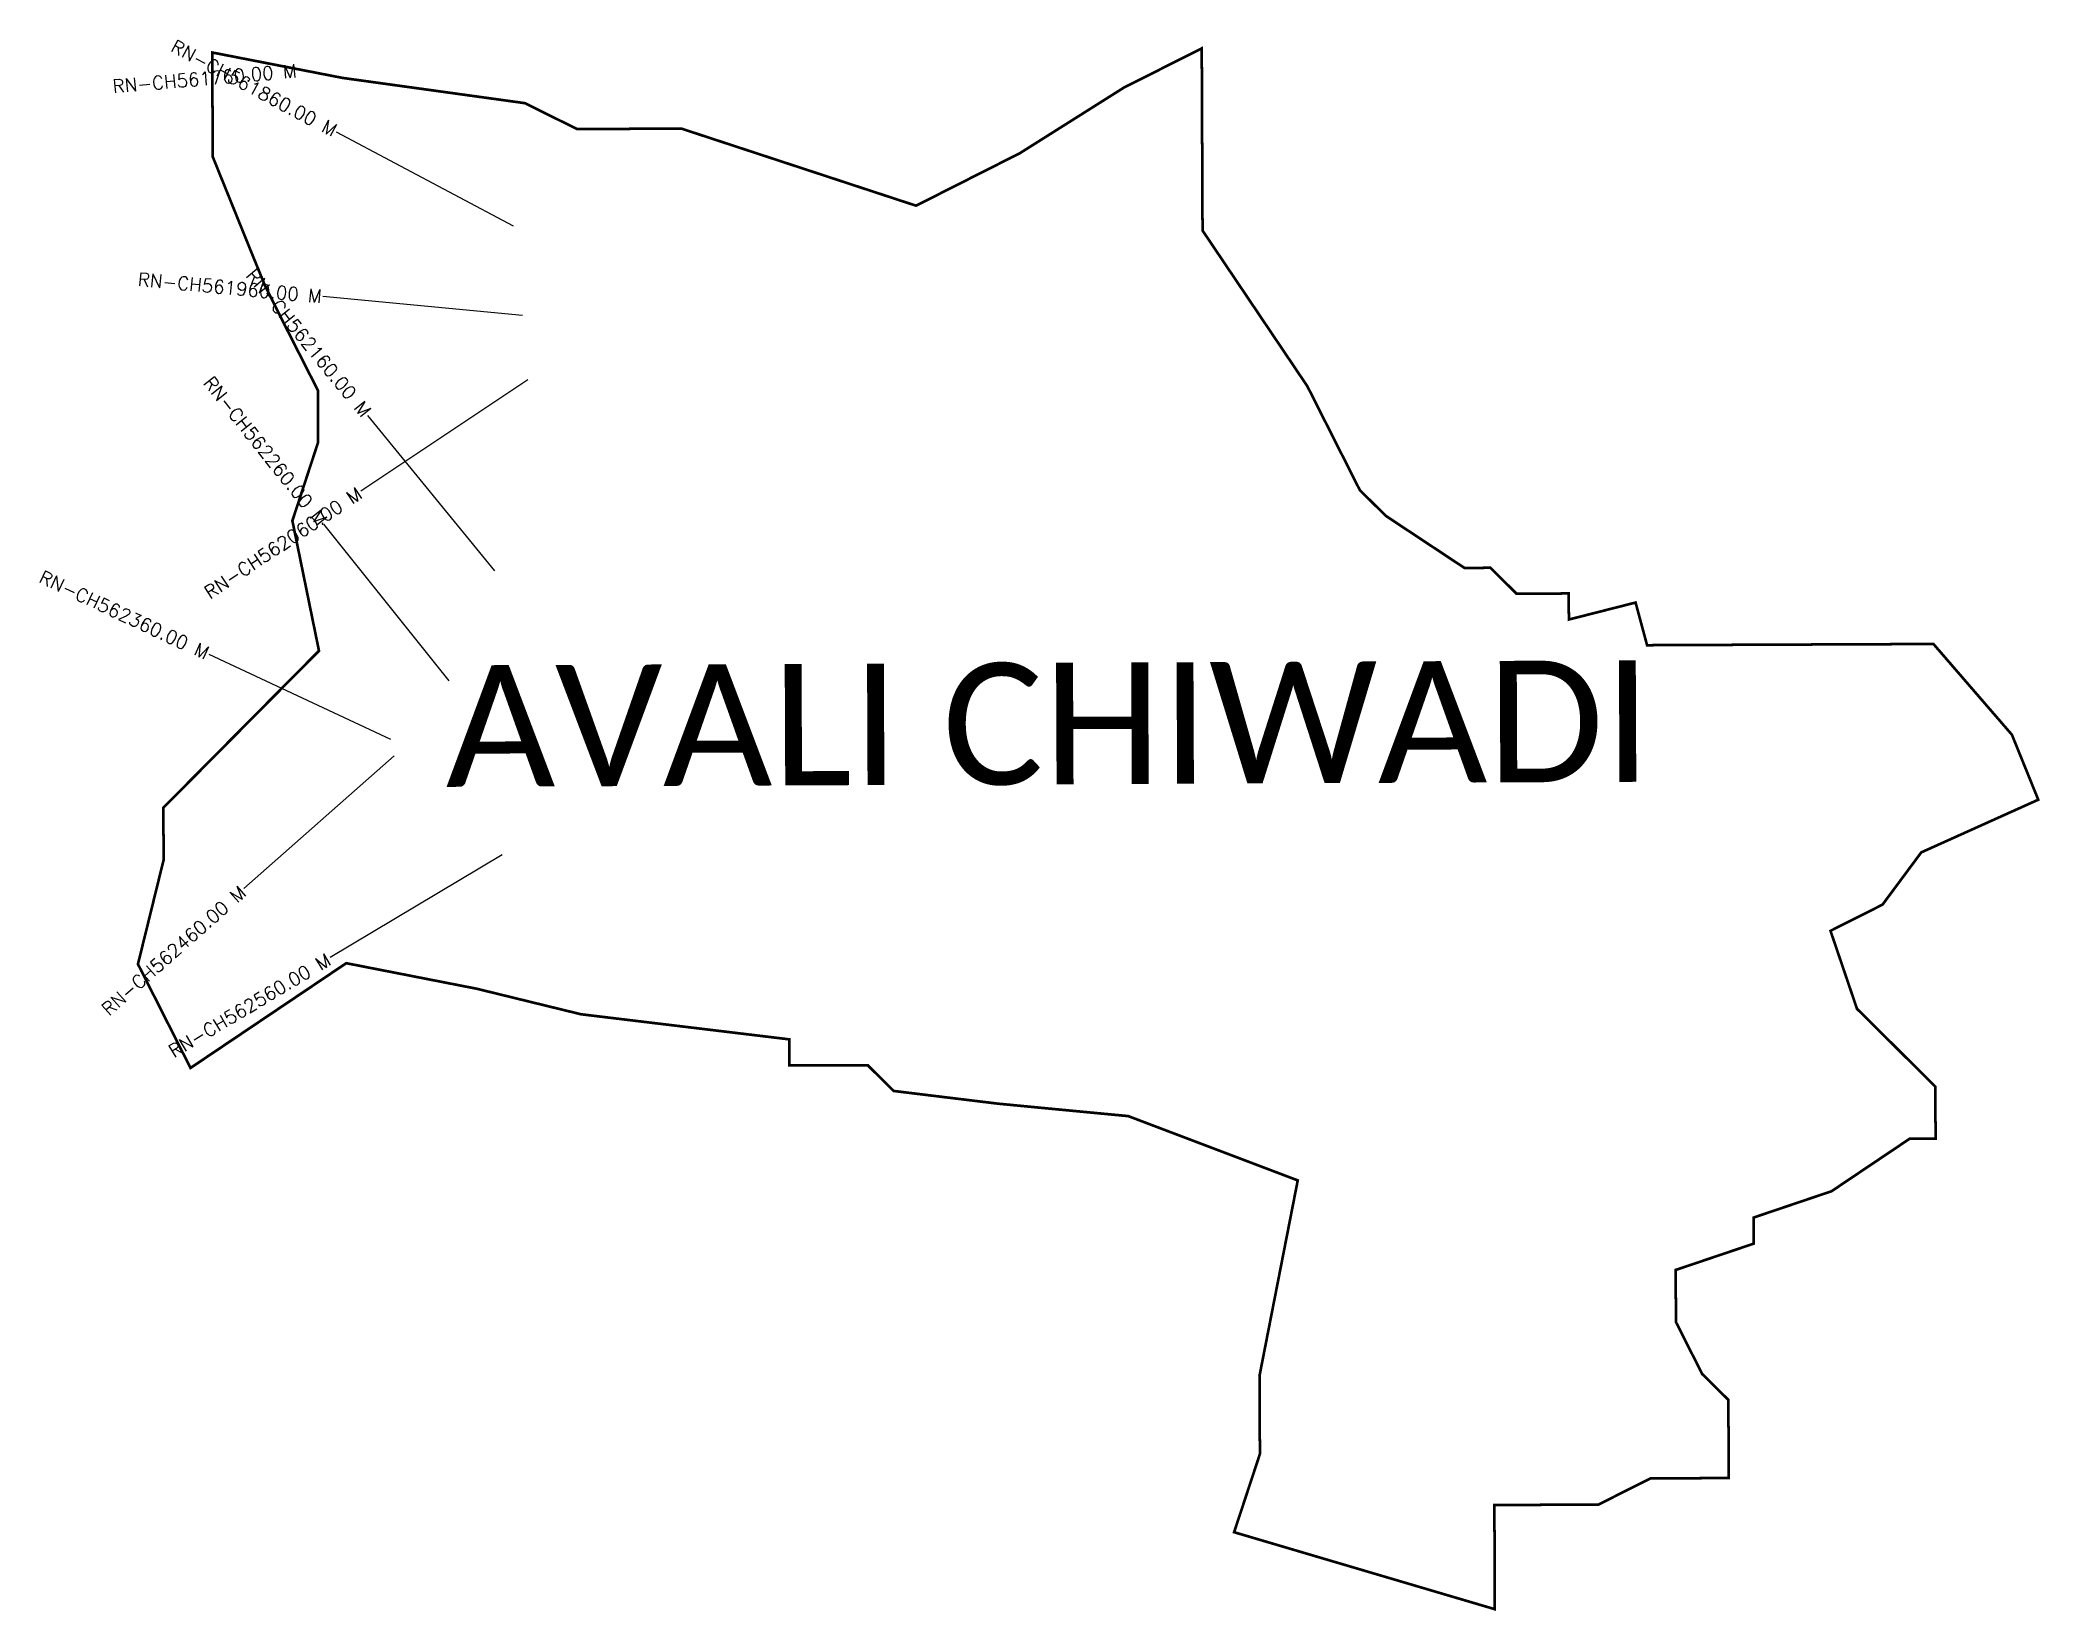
# Model space of a CAD drawing. Header units: metres. Extents: x 319222 to 320718, y 1849824 to 1850999.
import ezdxf
from ezdxf.enums import TextEntityAlignment as Align

# ---------------------------------------------------------------- set-up
doc = ezdxf.new("R2010")
doc.units = ezdxf.units.M
for name, color, linetype in [('CS', 134, 'Continuous'), ('CSMark', 6, 'Continuous'), ('VILLAGE NAME', 250, 'Continuous')]:
    doc.layers.add(name, color=color, linetype=linetype)
doc.styles.get("Standard").update_dxf_attribs({"font": 'simplex.shx'})

msp = doc.modelspace()

# ---------------------------------------------------------------- linework, layer by layer
at = {"color": 6, "const_width": 2, "flags": 128}
msp.add_lwpolyline([(319350.7, 1850989.9), (319448.1, 1850970.9), (319584.6, 1850952), (319623.6, 1850932.6), (319701.5, 1850933), (319877.1, 1850875.3), (319954.8, 1850914.6), (320032.5, 1850963.6), (320090.8, 1850993), (320091.4, 1850856.7), (320169.8, 1850740.2), (320209.1, 1850662.4), (320228.7, 1850643.1), (320287.3, 1850604.3), (320306.7, 1850604.4), (320326.3, 1850585), (320365.3, 1850585.2), (320365.4, 1850565.7), (320415.3, 1850578.4), (320423.9, 1850546.5), (320638.1, 1850547.4), (320696.8, 1850479.5), (320716.5, 1850430.9), (320629, 1850391.5), (320600, 1850352.4), (320561.1, 1850332.8), (320580.9, 1850274.5), (320639.5, 1850216.3), (320639.7, 1850177.3), (320620.2, 1850177.2), (320561.9, 1850138), (320503.6, 1850118.3), (320503.7, 1850098.8), (320445.3, 1850079.1), (320445.5, 1850040.1), (320465.1, 1850001.3), (320484.7, 1849981.9), (320485, 1849923.4), (320426.5, 1849923.2), (320387.6, 1849903.6), (320309.7, 1849903.2), (320310, 1849825.3), (320115, 1849882.9), (320134.3, 1849941.4), (320134, 1849999.9), (320162.6, 1850146.1), (320035.8, 1850194.2), (319971.7, 1850200.3), (319938.4, 1850203.5), (319860.4, 1850213), (319840.9, 1850232.3), (319782.4, 1850232.1), (319782.4, 1850251.6), (319626.4, 1850270.4), (319548.4, 1850289.5), (319450.9, 1850308.6), (319334.4, 1850230.2), (319295.1, 1850307.9), (319314.3, 1850385.9), (319314.1, 1850424.9), (319430.5, 1850542.3), (319410.6, 1850639.6), (319429.8, 1850698.1), (319429.7, 1850737.1), (319406.1, 1850783.6), (319400.1, 1850795.5), (319390.4, 1850814.8), (319379.1, 1850842.5), (319351, 1850912), (319350.7, 1850989.9)], dxfattribs=at)
at = {"layer": 'CS'}
for p, q in [((319576.1, 1850859.9), (319443.7, 1850930.4)), ((319582.8, 1850793.2), (319433.5, 1850807.3)), ((319586.6, 1850745.1), (319461.8, 1850661.8)), ((319562, 1850602.2), (319467.1, 1850718.3)), ((319527.8, 1850519.8), (319434.2, 1850637)), ((319484.2, 1850476), (319348.3, 1850539.5)), ((319486.8, 1850463.7), (319374.4, 1850364.4)), ((319567.6, 1850389.6), (319438.8, 1850312.8))]:
    msp.add_line(p, q, dxfattribs=at)

# ---------------------------------------------------------------- texts
at = {"layer": 'CSMark'}
for s, rotation, p in [('RN-CH561860.00 M', 331.98, (319442.8, 1850930.8)), ('RN-CH561760.00 M', 4.9175, (319413.6, 1850976.3)), ('RN-CH561960.00 M', 354.6097, (319432.5, 1850807.4)), ('RN-CH562160.00 M', 309.275, (319466.4, 1850719.1)), ('RN-CH562260.00 M', 308.6465, (319433.5, 1850637.8)), ('RN-CH562060.00 M', 33.7027, (319461, 1850661.3)), ('RN-CH562360.00 M', 334.9646, (319347.4, 1850539.9)), ('RN-CH562460.00 M', 41.4751, (319373.6, 1850363.7)), ('RN-CH562560.00 M', 30.7885, (319437.9, 1850312.3))]:
    msp.add_text(s, height=10, rotation=rotation, dxfattribs=at).set_placement(p, align=Align.MIDDLE_RIGHT)
at = {"layer": 'VILLAGE NAME', "insert": (319525, 1850531.4), "char_height": 90.899, "attachment_point": 1, "rotation": 0.2435}
msp.add_mtext_dynamic_manual_height_columns('{\\fCalibri|b0|i0|c0|p34;AVALI CHIWADI}', width=939.355, gutter_width=454.5, heights=[0], dxfattribs=at)

doc.saveas('drawing.dxf')
